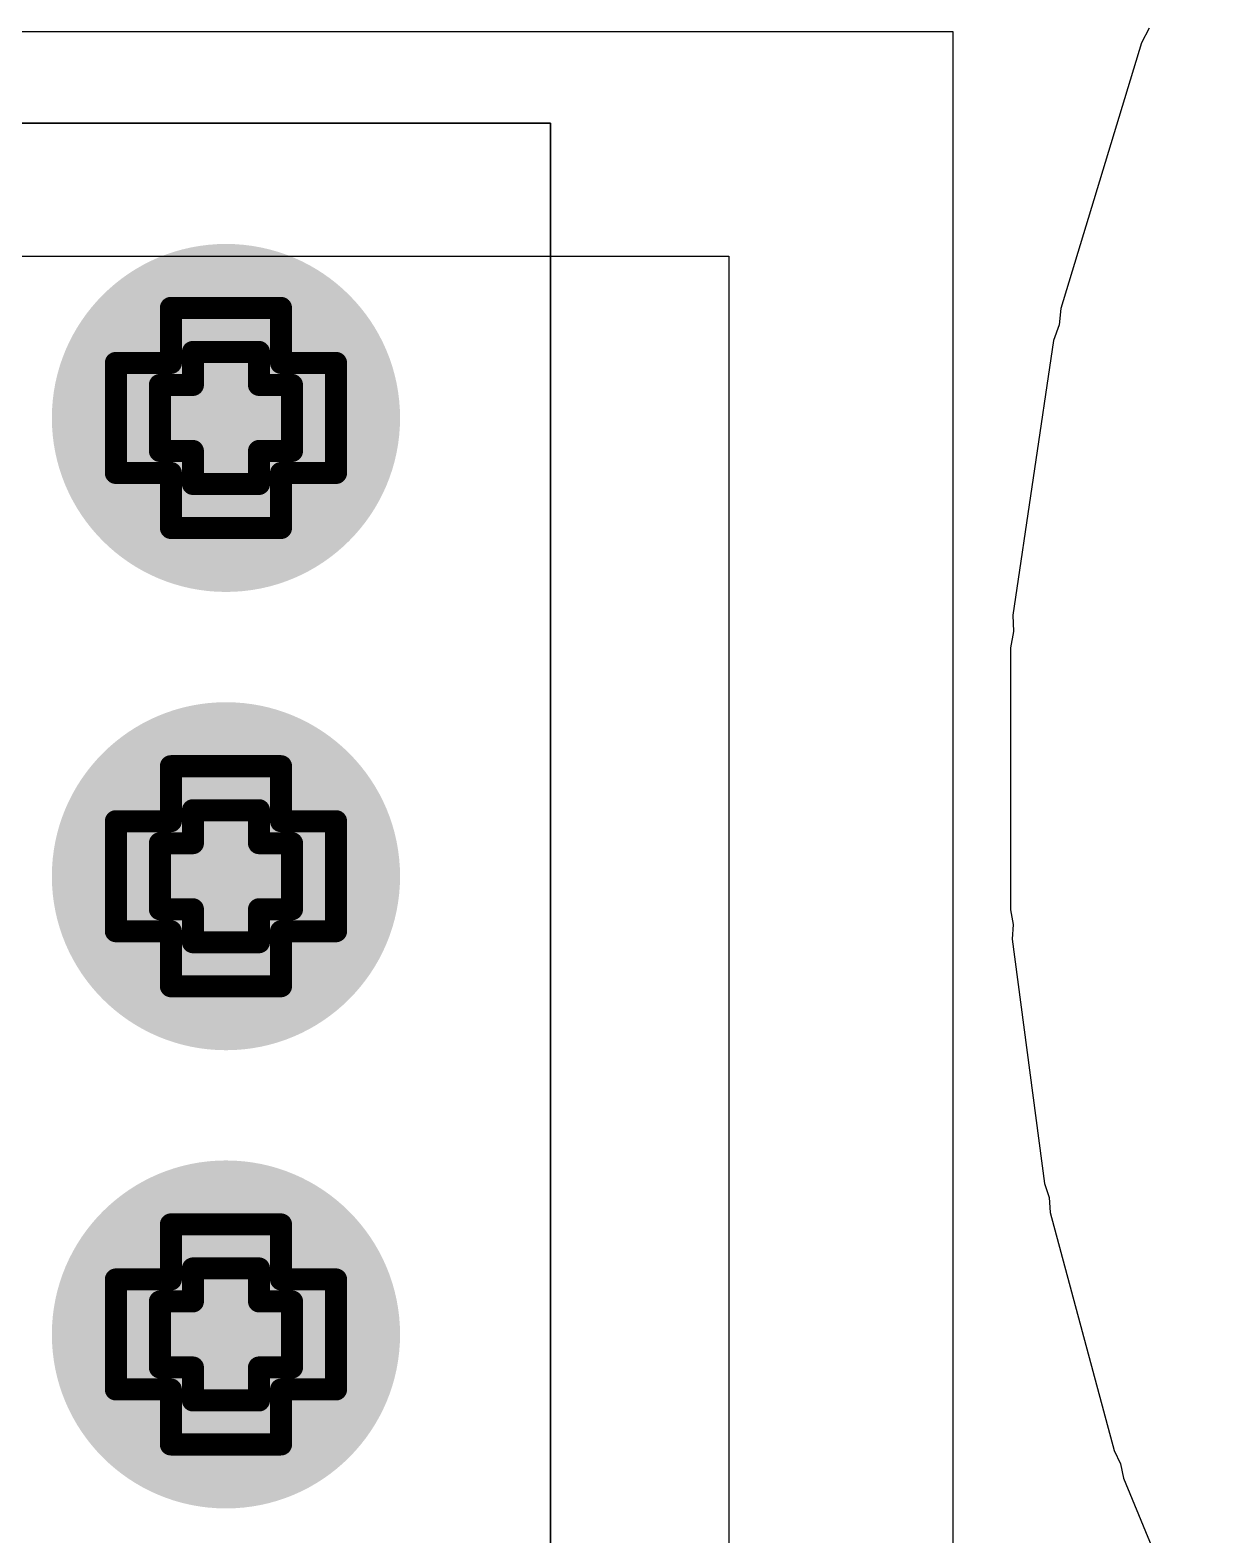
# Model space of a CAD drawing. Header units: inches. Extents: x -3 to 5259, y -3 to 5282.
# Drawn here: x 136.149 to 138.889, y 101.56 to 105.033 of the extents above; entities that cross this region are included whole.
import ezdxf

# ---------------------------------------------------------------- set-up
doc = ezdxf.new("R2010")
doc.units = ezdxf.units.IN
for name, color, linetype in [('Bottom Layer', 5, 'Continuous'), ('Bottom Solder', 6, 'Continuous'), ('Drill Drawing', 1, 'Continuous'), ('Layer 1', 16, 'Continuous'), ('Layer 2', 76, 'Continuous'), ('Top Layer', 1, 'Continuous'), ('Top Solder', 216, 'Continuous'), ('Via Holes', 16, 'Continuous')]:
    doc.layers.add(name, color=color, linetype=linetype)

msp = doc.modelspace()

# ---------------------------------------------------------------- hatches: boundary and pattern name
at = {"layer": 'Bottom Layer'}
h = msp.add_hatch(color=5, dxfattribs=at)
edge = h.paths.add_edge_path()
edge.add_arc((136.6012, 104.138), 0.3, 0, 360)
h = msp.add_hatch(color=5, dxfattribs=at)
edge = h.paths.add_edge_path()
edge.add_arc((136.6012, 103.0803), 0.3, 0, 360)
h = msp.add_hatch(color=5, dxfattribs=at)
edge = h.paths.add_edge_path()
edge.add_arc((136.6012, 102.0227), 0.3, 0, 360)
at = {"layer": 'Bottom Solder'}
h = msp.add_hatch(color=6, dxfattribs=at)
edge = h.paths.add_edge_path()
edge.add_arc((136.6012, 104.138), 0.4016, 0, 360)
h = msp.add_hatch(color=6, dxfattribs=at)
edge = h.paths.add_edge_path()
edge.add_arc((136.6012, 103.0803), 0.4016, 0, 360)
h = msp.add_hatch(color=6, dxfattribs=at)
edge = h.paths.add_edge_path()
edge.add_arc((136.6012, 102.0227), 0.4016, 0, 360)
at = {"layer": 'Layer 1'}
h = msp.add_hatch(color=16, dxfattribs=at)
edge = h.paths.add_edge_path()
edge.add_arc((136.6012, 104.138), 0.3, 0, 360)
h = msp.add_hatch(color=16, dxfattribs=at)
edge = h.paths.add_edge_path()
edge.add_arc((136.6012, 103.0803), 0.3, 0, 360)
h = msp.add_hatch(color=16, dxfattribs=at)
edge = h.paths.add_edge_path()
edge.add_arc((136.6012, 102.0227), 0.3, 0, 360)
at = {"layer": 'Layer 2'}
h = msp.add_hatch(color=76, dxfattribs=at)
edge = h.paths.add_edge_path()
edge.add_arc((136.6012, 104.138), 0.3, 0, 360)
h = msp.add_hatch(color=76, dxfattribs=at)
edge = h.paths.add_edge_path()
edge.add_arc((136.6012, 103.0803), 0.3, 0, 360)
h = msp.add_hatch(color=76, dxfattribs=at)
edge = h.paths.add_edge_path()
edge.add_arc((136.6012, 102.0227), 0.3, 0, 360)
at = {"layer": 'Top Layer'}
h = msp.add_hatch(color=1, dxfattribs=at)
edge = h.paths.add_edge_path()
edge.add_arc((136.6012, 104.138), 0.3, 0, 360)
h = msp.add_hatch(color=1, dxfattribs=at)
edge = h.paths.add_edge_path()
edge.add_arc((136.6012, 103.0803), 0.3, 0, 360)
h = msp.add_hatch(color=1, dxfattribs=at)
edge = h.paths.add_edge_path()
edge.add_arc((136.6012, 102.0227), 0.3, 0, 360)
at = {"layer": 'Top Solder'}
h = msp.add_hatch(color=216, dxfattribs=at)
edge = h.paths.add_edge_path()
edge.add_arc((136.6012, 104.138), 0.4016, 0, 360)
h = msp.add_hatch(color=216, dxfattribs=at)
edge = h.paths.add_edge_path()
edge.add_arc((136.6012, 103.0803), 0.4016, 0, 360)
h = msp.add_hatch(color=216, dxfattribs=at)
edge = h.paths.add_edge_path()
edge.add_arc((136.6012, 102.0227), 0.4016, 0, 360)
at = {"layer": 'Via Holes'}
h = msp.add_hatch(color=7, dxfattribs=at)
edge = h.paths.add_edge_path()
edge.add_arc((136.6012, 104.138), 0.15, 0, 360)
h = msp.add_hatch(color=7, dxfattribs=at)
edge = h.paths.add_edge_path()
edge.add_arc((136.6012, 103.0803), 0.15, 0, 360)
h = msp.add_hatch(color=7, dxfattribs=at)
edge = h.paths.add_edge_path()
edge.add_arc((136.6012, 102.0227), 0.15, 0, 360)

# ---------------------------------------------------------------- linework, layer by layer
at = {"layer": 'Bottom Layer'}
for p, q in [((138.7309, 105.0373), (138.7128, 105.0034)), ((138.7309, 105.0373), (138.7128, 105.0034)), ((138.7128, 105.0034), (138.527, 104.3908)), ((138.7128, 105.0034), (138.527, 104.3908)), ((128.3669, 104.8183), (137.3499, 104.8183)), ((137.3499, 104.8183), (128.3669, 104.8183)), ((137.3499, 104.8183), (128.3669, 104.8183)), ((137.3499, 104.8183), (137.3499, 94.1266)), ((137.3499, 97.7185), (137.3499, 104.8183)), ((137.3499, 97.7185), (137.3499, 104.8183)), ((138.527, 104.3908), (138.5232, 104.3526)), ((138.527, 104.3908), (138.5232, 104.3526)), ((138.5232, 104.3526), (138.5103, 104.3164)), ((138.5232, 104.3526), (138.5103, 104.3164)), ((138.5103, 104.3164), (138.4163, 103.6831)), ((138.5103, 104.3164), (138.4163, 103.6831)), ((138.4163, 103.6831), (138.4182, 103.6448)), ((138.4163, 103.6831), (138.4182, 103.6448)), ((138.4182, 103.6448), (138.4107, 103.6071)), ((138.4182, 103.6448), (138.4107, 103.6071)), ((138.4107, 103.6071), (138.4107, 103.0026)), ((138.4107, 103.6071), (138.4107, 103.0026)), ((138.4107, 103.0026), (138.4174, 102.9691)), ((138.4107, 103.0026), (138.4174, 102.9691)), ((138.4174, 102.9691), (138.4151, 102.935)), ((138.4174, 102.9691), (138.4151, 102.935)), ((138.4151, 102.935), (138.4894, 102.371)), ((138.4151, 102.935), (138.4894, 102.371)), ((138.4894, 102.371), (138.5004, 102.3386)), ((138.4894, 102.371), (138.5004, 102.3386)), ((138.5004, 102.3386), (138.5026, 102.3045)), ((138.5004, 102.3386), (138.5026, 102.3045)), ((138.5026, 102.3045), (138.6498, 101.755)), ((138.5026, 102.3045), (138.6498, 101.755)), ((138.6498, 101.755), (138.665, 101.7244)), ((138.6498, 101.755), (138.665, 101.7244)), ((138.665, 101.7244), (138.6716, 101.6909)), ((138.665, 101.7244), (138.6716, 101.6909)), ((138.6716, 101.6909), (138.8893, 101.1653)), ((138.6716, 101.6909), (138.8893, 101.1653))]:
    msp.add_line(p, q, dxfattribs=at)
at = {"layer": 'Drill Drawing'}
for points in [[(136.4742, 104.265, 0.0508, 0.0508, 0), (136.4742, 104.392, 0.0508, 0.0508, 0)], [(136.4742, 104.392, 0.0508, 0.0508, 0), (136.7282, 104.392, 0.0508, 0.0508, 0)], [(136.7282, 104.265, 0.0508, 0.0508, 0), (136.7282, 104.392, 0.0508, 0.0508, 0)], [(136.525, 104.2142, 0.0508, 0.0508, 0), (136.525, 104.2904, 0.0508, 0.0508, 0)], [(136.525, 104.2904, 0.0508, 0.0508, 0), (136.6774, 104.2904, 0.0508, 0.0508, 0)], [(136.6774, 104.2142, 0.0508, 0.0508, 0), (136.6774, 104.2904, 0.0508, 0.0508, 0)], [(136.3472, 104.011, 0.0508, 0.0508, 0), (136.3472, 104.265, 0.0508, 0.0508, 0)], [(136.3472, 104.265, 0.0508, 0.0508, 0), (136.4742, 104.265, 0.0508, 0.0508, 0)], [(136.7282, 104.265, 0.0508, 0.0508, 0), (136.8552, 104.265, 0.0508, 0.0508, 0)], [(136.8552, 104.011, 0.0508, 0.0508, 0), (136.8552, 104.265, 0.0508, 0.0508, 0)], [(136.4488, 104.0618, 0.0508, 0.0508, 0), (136.4488, 104.2142, 0.0508, 0.0508, 0)], [(136.4488, 104.2142, 0.0508, 0.0508, 0), (136.525, 104.2142, 0.0508, 0.0508, 0)], [(136.6774, 104.2142, 0.0508, 0.0508, 0), (136.7536, 104.2142, 0.0508, 0.0508, 0)], [(136.7536, 104.0618, 0.0508, 0.0508, 0), (136.7536, 104.2142, 0.0508, 0.0508, 0)], [(136.4488, 104.0618, 0.0508, 0.0508, 0), (136.525, 104.0618, 0.0508, 0.0508, 0)], [(136.525, 103.9856, 0.0508, 0.0508, 0), (136.525, 104.0618, 0.0508, 0.0508, 0)], [(136.6774, 104.0618, 0.0508, 0.0508, 0), (136.7536, 104.0618, 0.0508, 0.0508, 0)], [(136.6774, 103.9856, 0.0508, 0.0508, 0), (136.6774, 104.0618, 0.0508, 0.0508, 0)], [(136.3472, 104.011, 0.0508, 0.0508, 0), (136.4742, 104.011, 0.0508, 0.0508, 0)], [(136.4742, 103.884, 0.0508, 0.0508, 0), (136.4742, 104.011, 0.0508, 0.0508, 0)], [(136.7282, 104.011, 0.0508, 0.0508, 0), (136.8552, 104.011, 0.0508, 0.0508, 0)], [(136.7282, 103.884, 0.0508, 0.0508, 0), (136.7282, 104.011, 0.0508, 0.0508, 0)], [(136.525, 103.9856, 0.0508, 0.0508, 0), (136.6774, 103.9856, 0.0508, 0.0508, 0)], [(136.4742, 103.884, 0.0508, 0.0508, 0), (136.7282, 103.884, 0.0508, 0.0508, 0)], [(136.4742, 103.2073, 0.0508, 0.0508, 0), (136.4742, 103.3343, 0.0508, 0.0508, 0)], [(136.4742, 103.3343, 0.0508, 0.0508, 0), (136.7282, 103.3343, 0.0508, 0.0508, 0)], [(136.7282, 103.2073, 0.0508, 0.0508, 0), (136.7282, 103.3343, 0.0508, 0.0508, 0)], [(136.525, 103.1565, 0.0508, 0.0508, 0), (136.525, 103.2327, 0.0508, 0.0508, 0)], [(136.525, 103.2327, 0.0508, 0.0508, 0), (136.6774, 103.2327, 0.0508, 0.0508, 0)], [(136.6774, 103.1565, 0.0508, 0.0508, 0), (136.6774, 103.2327, 0.0508, 0.0508, 0)], [(136.3472, 102.9533, 0.0508, 0.0508, 0), (136.3472, 103.2073, 0.0508, 0.0508, 0)], [(136.3472, 103.2073, 0.0508, 0.0508, 0), (136.4742, 103.2073, 0.0508, 0.0508, 0)], [(136.7282, 103.2073, 0.0508, 0.0508, 0), (136.8552, 103.2073, 0.0508, 0.0508, 0)], [(136.8552, 102.9533, 0.0508, 0.0508, 0), (136.8552, 103.2073, 0.0508, 0.0508, 0)], [(136.4488, 103.0041, 0.0508, 0.0508, 0), (136.4488, 103.1565, 0.0508, 0.0508, 0)], [(136.4488, 103.1565, 0.0508, 0.0508, 0), (136.525, 103.1565, 0.0508, 0.0508, 0)], [(136.6774, 103.1565, 0.0508, 0.0508, 0), (136.7536, 103.1565, 0.0508, 0.0508, 0)], [(136.7536, 103.0041, 0.0508, 0.0508, 0), (136.7536, 103.1565, 0.0508, 0.0508, 0)], [(136.4488, 103.0041, 0.0508, 0.0508, 0), (136.525, 103.0041, 0.0508, 0.0508, 0)], [(136.525, 102.9279, 0.0508, 0.0508, 0), (136.525, 103.0041, 0.0508, 0.0508, 0)], [(136.6774, 103.0041, 0.0508, 0.0508, 0), (136.7536, 103.0041, 0.0508, 0.0508, 0)], [(136.6774, 102.9279, 0.0508, 0.0508, 0), (136.6774, 103.0041, 0.0508, 0.0508, 0)], [(136.3472, 102.9533, 0.0508, 0.0508, 0), (136.4742, 102.9533, 0.0508, 0.0508, 0)], [(136.4742, 102.8263, 0.0508, 0.0508, 0), (136.4742, 102.9533, 0.0508, 0.0508, 0)], [(136.7282, 102.9533, 0.0508, 0.0508, 0), (136.8552, 102.9533, 0.0508, 0.0508, 0)], [(136.7282, 102.8263, 0.0508, 0.0508, 0), (136.7282, 102.9533, 0.0508, 0.0508, 0)], [(136.525, 102.9279, 0.0508, 0.0508, 0), (136.6774, 102.9279, 0.0508, 0.0508, 0)], [(136.4742, 102.8263, 0.0508, 0.0508, 0), (136.7282, 102.8263, 0.0508, 0.0508, 0)], [(136.4742, 102.1497, 0.0508, 0.0508, 0), (136.4742, 102.2767, 0.0508, 0.0508, 0)], [(136.4742, 102.2767, 0.0508, 0.0508, 0), (136.7282, 102.2767, 0.0508, 0.0508, 0)], [(136.7282, 102.1497, 0.0508, 0.0508, 0), (136.7282, 102.2767, 0.0508, 0.0508, 0)], [(136.525, 102.0989, 0.0508, 0.0508, 0), (136.525, 102.1751, 0.0508, 0.0508, 0)], [(136.525, 102.1751, 0.0508, 0.0508, 0), (136.6774, 102.1751, 0.0508, 0.0508, 0)], [(136.6774, 102.0989, 0.0508, 0.0508, 0), (136.6774, 102.1751, 0.0508, 0.0508, 0)], [(136.3472, 101.8957, 0.0508, 0.0508, 0), (136.3472, 102.1497, 0.0508, 0.0508, 0)], [(136.3472, 102.1497, 0.0508, 0.0508, 0), (136.4742, 102.1497, 0.0508, 0.0508, 0)], [(136.7282, 102.1497, 0.0508, 0.0508, 0), (136.8552, 102.1497, 0.0508, 0.0508, 0)], [(136.8552, 101.8957, 0.0508, 0.0508, 0), (136.8552, 102.1497, 0.0508, 0.0508, 0)], [(136.4488, 101.9465, 0.0508, 0.0508, 0), (136.4488, 102.0989, 0.0508, 0.0508, 0)], [(136.4488, 102.0989, 0.0508, 0.0508, 0), (136.525, 102.0989, 0.0508, 0.0508, 0)], [(136.6774, 102.0989, 0.0508, 0.0508, 0), (136.7536, 102.0989, 0.0508, 0.0508, 0)], [(136.7536, 101.9465, 0.0508, 0.0508, 0), (136.7536, 102.0989, 0.0508, 0.0508, 0)], [(136.4488, 101.9465, 0.0508, 0.0508, 0), (136.525, 101.9465, 0.0508, 0.0508, 0)], [(136.525, 101.8703, 0.0508, 0.0508, 0), (136.525, 101.9465, 0.0508, 0.0508, 0)], [(136.6774, 101.9465, 0.0508, 0.0508, 0), (136.7536, 101.9465, 0.0508, 0.0508, 0)], [(136.6774, 101.8703, 0.0508, 0.0508, 0), (136.6774, 101.9465, 0.0508, 0.0508, 0)], [(136.3472, 101.8957, 0.0508, 0.0508, 0), (136.4742, 101.8957, 0.0508, 0.0508, 0)], [(136.4742, 101.7687, 0.0508, 0.0508, 0), (136.4742, 101.8957, 0.0508, 0.0508, 0)], [(136.7282, 101.8957, 0.0508, 0.0508, 0), (136.8552, 101.8957, 0.0508, 0.0508, 0)], [(136.7282, 101.7687, 0.0508, 0.0508, 0), (136.7282, 101.8957, 0.0508, 0.0508, 0)], [(136.525, 101.8703, 0.0508, 0.0508, 0), (136.6774, 101.8703, 0.0508, 0.0508, 0)], [(136.4742, 101.7687, 0.0508, 0.0508, 0), (136.7282, 101.7687, 0.0508, 0.0508, 0)]]:
    msp.add_lwpolyline(points, format="xyseb", dxfattribs=at)
for points in [[(136.4615, 104.392, 0.0254, 0.0254, 1), (136.4869, 104.392, 0.0254, 0.0254, 1)], [(136.4615, 104.392, 0.0254, 0.0254, 1), (136.4869, 104.392, 0.0254, 0.0254, 1)], [(136.7155, 104.392, 0.0254, 0.0254, 1), (136.7409, 104.392, 0.0254, 0.0254, 1)], [(136.7155, 104.392, 0.0254, 0.0254, 1), (136.7409, 104.392, 0.0254, 0.0254, 1)], [(136.5123, 104.2904, 0.0254, 0.0254, 1), (136.5377, 104.2904, 0.0254, 0.0254, 1)], [(136.5123, 104.2904, 0.0254, 0.0254, 1), (136.5377, 104.2904, 0.0254, 0.0254, 1)], [(136.6647, 104.2904, 0.0254, 0.0254, 1), (136.6901, 104.2904, 0.0254, 0.0254, 1)], [(136.6647, 104.2904, 0.0254, 0.0254, 1), (136.6901, 104.2904, 0.0254, 0.0254, 1)], [(136.3345, 104.265, 0.0254, 0.0254, 1), (136.3599, 104.265, 0.0254, 0.0254, 1)], [(136.3345, 104.265, 0.0254, 0.0254, 1), (136.3599, 104.265, 0.0254, 0.0254, 1)], [(136.4615, 104.265, 0.0254, 0.0254, 1), (136.4869, 104.265, 0.0254, 0.0254, 1)], [(136.4615, 104.265, 0.0254, 0.0254, 1), (136.4869, 104.265, 0.0254, 0.0254, 1)], [(136.7155, 104.265, 0.0254, 0.0254, 1), (136.7409, 104.265, 0.0254, 0.0254, 1)], [(136.7155, 104.265, 0.0254, 0.0254, 1), (136.7409, 104.265, 0.0254, 0.0254, 1)], [(136.8425, 104.265, 0.0254, 0.0254, 1), (136.8679, 104.265, 0.0254, 0.0254, 1)], [(136.8425, 104.265, 0.0254, 0.0254, 1), (136.8679, 104.265, 0.0254, 0.0254, 1)], [(136.4361, 104.2142, 0.0254, 0.0254, 1), (136.4615, 104.2142, 0.0254, 0.0254, 1)], [(136.4361, 104.2142, 0.0254, 0.0254, 1), (136.4615, 104.2142, 0.0254, 0.0254, 1)], [(136.5123, 104.2142, 0.0254, 0.0254, 1), (136.5377, 104.2142, 0.0254, 0.0254, 1)], [(136.5123, 104.2142, 0.0254, 0.0254, 1), (136.5377, 104.2142, 0.0254, 0.0254, 1)], [(136.6647, 104.2142, 0.0254, 0.0254, 1), (136.6901, 104.2142, 0.0254, 0.0254, 1)], [(136.6647, 104.2142, 0.0254, 0.0254, 1), (136.6901, 104.2142, 0.0254, 0.0254, 1)], [(136.7409, 104.2142, 0.0254, 0.0254, 1), (136.7663, 104.2142, 0.0254, 0.0254, 1)], [(136.7409, 104.2142, 0.0254, 0.0254, 1), (136.7663, 104.2142, 0.0254, 0.0254, 1)], [(136.4361, 104.0618, 0.0254, 0.0254, 1), (136.4615, 104.0618, 0.0254, 0.0254, 1)], [(136.4361, 104.0618, 0.0254, 0.0254, 1), (136.4615, 104.0618, 0.0254, 0.0254, 1)], [(136.5123, 104.0618, 0.0254, 0.0254, 1), (136.5377, 104.0618, 0.0254, 0.0254, 1)], [(136.5123, 104.0618, 0.0254, 0.0254, 1), (136.5377, 104.0618, 0.0254, 0.0254, 1)], [(136.6647, 104.0618, 0.0254, 0.0254, 1), (136.6901, 104.0618, 0.0254, 0.0254, 1)], [(136.6647, 104.0618, 0.0254, 0.0254, 1), (136.6901, 104.0618, 0.0254, 0.0254, 1)], [(136.7409, 104.0618, 0.0254, 0.0254, 1), (136.7663, 104.0618, 0.0254, 0.0254, 1)], [(136.7409, 104.0618, 0.0254, 0.0254, 1), (136.7663, 104.0618, 0.0254, 0.0254, 1)], [(136.3345, 104.011, 0.0254, 0.0254, 1), (136.3599, 104.011, 0.0254, 0.0254, 1)], [(136.3345, 104.011, 0.0254, 0.0254, 1), (136.3599, 104.011, 0.0254, 0.0254, 1)], [(136.4615, 104.011, 0.0254, 0.0254, 1), (136.4869, 104.011, 0.0254, 0.0254, 1)], [(136.4615, 104.011, 0.0254, 0.0254, 1), (136.4869, 104.011, 0.0254, 0.0254, 1)], [(136.7155, 104.011, 0.0254, 0.0254, 1), (136.7409, 104.011, 0.0254, 0.0254, 1)], [(136.7155, 104.011, 0.0254, 0.0254, 1), (136.7409, 104.011, 0.0254, 0.0254, 1)], [(136.8425, 104.011, 0.0254, 0.0254, 1), (136.8679, 104.011, 0.0254, 0.0254, 1)], [(136.8425, 104.011, 0.0254, 0.0254, 1), (136.8679, 104.011, 0.0254, 0.0254, 1)], [(136.5123, 103.9856, 0.0254, 0.0254, 1), (136.5377, 103.9856, 0.0254, 0.0254, 1)], [(136.5123, 103.9856, 0.0254, 0.0254, 1), (136.5377, 103.9856, 0.0254, 0.0254, 1)], [(136.6647, 103.9856, 0.0254, 0.0254, 1), (136.6901, 103.9856, 0.0254, 0.0254, 1)], [(136.6647, 103.9856, 0.0254, 0.0254, 1), (136.6901, 103.9856, 0.0254, 0.0254, 1)], [(136.4615, 103.884, 0.0254, 0.0254, 1), (136.4869, 103.884, 0.0254, 0.0254, 1)], [(136.4615, 103.884, 0.0254, 0.0254, 1), (136.4869, 103.884, 0.0254, 0.0254, 1)], [(136.7155, 103.884, 0.0254, 0.0254, 1), (136.7409, 103.884, 0.0254, 0.0254, 1)], [(136.7155, 103.884, 0.0254, 0.0254, 1), (136.7409, 103.884, 0.0254, 0.0254, 1)], [(136.4615, 103.3343, 0.0254, 0.0254, 1), (136.4869, 103.3343, 0.0254, 0.0254, 1)], [(136.4615, 103.3343, 0.0254, 0.0254, 1), (136.4869, 103.3343, 0.0254, 0.0254, 1)], [(136.7155, 103.3343, 0.0254, 0.0254, 1), (136.7409, 103.3343, 0.0254, 0.0254, 1)], [(136.7155, 103.3343, 0.0254, 0.0254, 1), (136.7409, 103.3343, 0.0254, 0.0254, 1)], [(136.5123, 103.2327, 0.0254, 0.0254, 1), (136.5377, 103.2327, 0.0254, 0.0254, 1)], [(136.5123, 103.2327, 0.0254, 0.0254, 1), (136.5377, 103.2327, 0.0254, 0.0254, 1)], [(136.6647, 103.2327, 0.0254, 0.0254, 1), (136.6901, 103.2327, 0.0254, 0.0254, 1)], [(136.6647, 103.2327, 0.0254, 0.0254, 1), (136.6901, 103.2327, 0.0254, 0.0254, 1)], [(136.3345, 103.2073, 0.0254, 0.0254, 1), (136.3599, 103.2073, 0.0254, 0.0254, 1)], [(136.3345, 103.2073, 0.0254, 0.0254, 1), (136.3599, 103.2073, 0.0254, 0.0254, 1)], [(136.4615, 103.2073, 0.0254, 0.0254, 1), (136.4869, 103.2073, 0.0254, 0.0254, 1)], [(136.4615, 103.2073, 0.0254, 0.0254, 1), (136.4869, 103.2073, 0.0254, 0.0254, 1)], [(136.7155, 103.2073, 0.0254, 0.0254, 1), (136.7409, 103.2073, 0.0254, 0.0254, 1)], [(136.7155, 103.2073, 0.0254, 0.0254, 1), (136.7409, 103.2073, 0.0254, 0.0254, 1)], [(136.8425, 103.2073, 0.0254, 0.0254, 1), (136.8679, 103.2073, 0.0254, 0.0254, 1)], [(136.8425, 103.2073, 0.0254, 0.0254, 1), (136.8679, 103.2073, 0.0254, 0.0254, 1)], [(136.4361, 103.1565, 0.0254, 0.0254, 1), (136.4615, 103.1565, 0.0254, 0.0254, 1)], [(136.4361, 103.1565, 0.0254, 0.0254, 1), (136.4615, 103.1565, 0.0254, 0.0254, 1)], [(136.5123, 103.1565, 0.0254, 0.0254, 1), (136.5377, 103.1565, 0.0254, 0.0254, 1)], [(136.5123, 103.1565, 0.0254, 0.0254, 1), (136.5377, 103.1565, 0.0254, 0.0254, 1)], [(136.6647, 103.1565, 0.0254, 0.0254, 1), (136.6901, 103.1565, 0.0254, 0.0254, 1)], [(136.6647, 103.1565, 0.0254, 0.0254, 1), (136.6901, 103.1565, 0.0254, 0.0254, 1)], [(136.7409, 103.1565, 0.0254, 0.0254, 1), (136.7663, 103.1565, 0.0254, 0.0254, 1)], [(136.7409, 103.1565, 0.0254, 0.0254, 1), (136.7663, 103.1565, 0.0254, 0.0254, 1)], [(136.4361, 103.0041, 0.0254, 0.0254, 1), (136.4615, 103.0041, 0.0254, 0.0254, 1)], [(136.4361, 103.0041, 0.0254, 0.0254, 1), (136.4615, 103.0041, 0.0254, 0.0254, 1)], [(136.5123, 103.0041, 0.0254, 0.0254, 1), (136.5377, 103.0041, 0.0254, 0.0254, 1)], [(136.5123, 103.0041, 0.0254, 0.0254, 1), (136.5377, 103.0041, 0.0254, 0.0254, 1)], [(136.6647, 103.0041, 0.0254, 0.0254, 1), (136.6901, 103.0041, 0.0254, 0.0254, 1)], [(136.6647, 103.0041, 0.0254, 0.0254, 1), (136.6901, 103.0041, 0.0254, 0.0254, 1)], [(136.7409, 103.0041, 0.0254, 0.0254, 1), (136.7663, 103.0041, 0.0254, 0.0254, 1)], [(136.7409, 103.0041, 0.0254, 0.0254, 1), (136.7663, 103.0041, 0.0254, 0.0254, 1)], [(136.3345, 102.9533, 0.0254, 0.0254, 1), (136.3599, 102.9533, 0.0254, 0.0254, 1)], [(136.3345, 102.9533, 0.0254, 0.0254, 1), (136.3599, 102.9533, 0.0254, 0.0254, 1)], [(136.4615, 102.9533, 0.0254, 0.0254, 1), (136.4869, 102.9533, 0.0254, 0.0254, 1)], [(136.4615, 102.9533, 0.0254, 0.0254, 1), (136.4869, 102.9533, 0.0254, 0.0254, 1)], [(136.7155, 102.9533, 0.0254, 0.0254, 1), (136.7409, 102.9533, 0.0254, 0.0254, 1)], [(136.7155, 102.9533, 0.0254, 0.0254, 1), (136.7409, 102.9533, 0.0254, 0.0254, 1)], [(136.8425, 102.9533, 0.0254, 0.0254, 1), (136.8679, 102.9533, 0.0254, 0.0254, 1)], [(136.8425, 102.9533, 0.0254, 0.0254, 1), (136.8679, 102.9533, 0.0254, 0.0254, 1)], [(136.5123, 102.9279, 0.0254, 0.0254, 1), (136.5377, 102.9279, 0.0254, 0.0254, 1)], [(136.5123, 102.9279, 0.0254, 0.0254, 1), (136.5377, 102.9279, 0.0254, 0.0254, 1)], [(136.6647, 102.9279, 0.0254, 0.0254, 1), (136.6901, 102.9279, 0.0254, 0.0254, 1)], [(136.6647, 102.9279, 0.0254, 0.0254, 1), (136.6901, 102.9279, 0.0254, 0.0254, 1)], [(136.4615, 102.8263, 0.0254, 0.0254, 1), (136.4869, 102.8263, 0.0254, 0.0254, 1)], [(136.4615, 102.8263, 0.0254, 0.0254, 1), (136.4869, 102.8263, 0.0254, 0.0254, 1)], [(136.7155, 102.8263, 0.0254, 0.0254, 1), (136.7409, 102.8263, 0.0254, 0.0254, 1)], [(136.7155, 102.8263, 0.0254, 0.0254, 1), (136.7409, 102.8263, 0.0254, 0.0254, 1)], [(136.4615, 102.2767, 0.0254, 0.0254, 1), (136.4869, 102.2767, 0.0254, 0.0254, 1)], [(136.4615, 102.2767, 0.0254, 0.0254, 1), (136.4869, 102.2767, 0.0254, 0.0254, 1)], [(136.7155, 102.2767, 0.0254, 0.0254, 1), (136.7409, 102.2767, 0.0254, 0.0254, 1)], [(136.7155, 102.2767, 0.0254, 0.0254, 1), (136.7409, 102.2767, 0.0254, 0.0254, 1)], [(136.5123, 102.1751, 0.0254, 0.0254, 1), (136.5377, 102.1751, 0.0254, 0.0254, 1)], [(136.5123, 102.1751, 0.0254, 0.0254, 1), (136.5377, 102.1751, 0.0254, 0.0254, 1)], [(136.6647, 102.1751, 0.0254, 0.0254, 1), (136.6901, 102.1751, 0.0254, 0.0254, 1)], [(136.6647, 102.1751, 0.0254, 0.0254, 1), (136.6901, 102.1751, 0.0254, 0.0254, 1)], [(136.3345, 102.1497, 0.0254, 0.0254, 1), (136.3599, 102.1497, 0.0254, 0.0254, 1)], [(136.3345, 102.1497, 0.0254, 0.0254, 1), (136.3599, 102.1497, 0.0254, 0.0254, 1)], [(136.4615, 102.1497, 0.0254, 0.0254, 1), (136.4869, 102.1497, 0.0254, 0.0254, 1)], [(136.4615, 102.1497, 0.0254, 0.0254, 1), (136.4869, 102.1497, 0.0254, 0.0254, 1)], [(136.7155, 102.1497, 0.0254, 0.0254, 1), (136.7409, 102.1497, 0.0254, 0.0254, 1)], [(136.7155, 102.1497, 0.0254, 0.0254, 1), (136.7409, 102.1497, 0.0254, 0.0254, 1)], [(136.8425, 102.1497, 0.0254, 0.0254, 1), (136.8679, 102.1497, 0.0254, 0.0254, 1)], [(136.8425, 102.1497, 0.0254, 0.0254, 1), (136.8679, 102.1497, 0.0254, 0.0254, 1)], [(136.4361, 102.0989, 0.0254, 0.0254, 1), (136.4615, 102.0989, 0.0254, 0.0254, 1)], [(136.4361, 102.0989, 0.0254, 0.0254, 1), (136.4615, 102.0989, 0.0254, 0.0254, 1)], [(136.5123, 102.0989, 0.0254, 0.0254, 1), (136.5377, 102.0989, 0.0254, 0.0254, 1)], [(136.5123, 102.0989, 0.0254, 0.0254, 1), (136.5377, 102.0989, 0.0254, 0.0254, 1)], [(136.6647, 102.0989, 0.0254, 0.0254, 1), (136.6901, 102.0989, 0.0254, 0.0254, 1)], [(136.6647, 102.0989, 0.0254, 0.0254, 1), (136.6901, 102.0989, 0.0254, 0.0254, 1)], [(136.7409, 102.0989, 0.0254, 0.0254, 1), (136.7663, 102.0989, 0.0254, 0.0254, 1)], [(136.7409, 102.0989, 0.0254, 0.0254, 1), (136.7663, 102.0989, 0.0254, 0.0254, 1)], [(136.4361, 101.9465, 0.0254, 0.0254, 1), (136.4615, 101.9465, 0.0254, 0.0254, 1)], [(136.4361, 101.9465, 0.0254, 0.0254, 1), (136.4615, 101.9465, 0.0254, 0.0254, 1)], [(136.5123, 101.9465, 0.0254, 0.0254, 1), (136.5377, 101.9465, 0.0254, 0.0254, 1)], [(136.5123, 101.9465, 0.0254, 0.0254, 1), (136.5377, 101.9465, 0.0254, 0.0254, 1)], [(136.6647, 101.9465, 0.0254, 0.0254, 1), (136.6901, 101.9465, 0.0254, 0.0254, 1)], [(136.6647, 101.9465, 0.0254, 0.0254, 1), (136.6901, 101.9465, 0.0254, 0.0254, 1)], [(136.7409, 101.9465, 0.0254, 0.0254, 1), (136.7663, 101.9465, 0.0254, 0.0254, 1)], [(136.7409, 101.9465, 0.0254, 0.0254, 1), (136.7663, 101.9465, 0.0254, 0.0254, 1)], [(136.3345, 101.8957, 0.0254, 0.0254, 1), (136.3599, 101.8957, 0.0254, 0.0254, 1)], [(136.3345, 101.8957, 0.0254, 0.0254, 1), (136.3599, 101.8957, 0.0254, 0.0254, 1)], [(136.4615, 101.8957, 0.0254, 0.0254, 1), (136.4869, 101.8957, 0.0254, 0.0254, 1)], [(136.4615, 101.8957, 0.0254, 0.0254, 1), (136.4869, 101.8957, 0.0254, 0.0254, 1)], [(136.7155, 101.8957, 0.0254, 0.0254, 1), (136.7409, 101.8957, 0.0254, 0.0254, 1)], [(136.7155, 101.8957, 0.0254, 0.0254, 1), (136.7409, 101.8957, 0.0254, 0.0254, 1)], [(136.8425, 101.8957, 0.0254, 0.0254, 1), (136.8679, 101.8957, 0.0254, 0.0254, 1)], [(136.8425, 101.8957, 0.0254, 0.0254, 1), (136.8679, 101.8957, 0.0254, 0.0254, 1)], [(136.5123, 101.8703, 0.0254, 0.0254, 1), (136.5377, 101.8703, 0.0254, 0.0254, 1)], [(136.5123, 101.8703, 0.0254, 0.0254, 1), (136.5377, 101.8703, 0.0254, 0.0254, 1)], [(136.6647, 101.8703, 0.0254, 0.0254, 1), (136.6901, 101.8703, 0.0254, 0.0254, 1)], [(136.6647, 101.8703, 0.0254, 0.0254, 1), (136.6901, 101.8703, 0.0254, 0.0254, 1)], [(136.4615, 101.7687, 0.0254, 0.0254, 1), (136.4869, 101.7687, 0.0254, 0.0254, 1)], [(136.4615, 101.7687, 0.0254, 0.0254, 1), (136.4869, 101.7687, 0.0254, 0.0254, 1)], [(136.7155, 101.7687, 0.0254, 0.0254, 1), (136.7409, 101.7687, 0.0254, 0.0254, 1)], [(136.7155, 101.7687, 0.0254, 0.0254, 1), (136.7409, 101.7687, 0.0254, 0.0254, 1)]]:
    msp.add_lwpolyline(points, format="xyseb", close=True, dxfattribs=at)
at = {"layer": 'Layer 1'}
for p, q in [((138.279, 105.029), (122.809, 105.029)), ((138.279, 98.044), (138.279, 105.029)), ((128.778, 104.511), (137.761, 104.511)), ((137.761, 104.511), (137.761, 93.9319))]:
    msp.add_line(p, q, dxfattribs=at)
at = {"layer": 'Top Layer'}
for p, q in [((138.7309, 105.0373), (138.7128, 105.0034)), ((138.7128, 105.0034), (138.527, 104.3908)), ((138.527, 104.3908), (138.5232, 104.3526)), ((138.5232, 104.3526), (138.5103, 104.3164)), ((138.5103, 104.3164), (138.4163, 103.6831)), ((138.4163, 103.6831), (138.4182, 103.6448)), ((138.4182, 103.6448), (138.4107, 103.6071)), ((138.4107, 103.6071), (138.4107, 103.0026)), ((138.4107, 103.0026), (138.4174, 102.9691)), ((138.4174, 102.9691), (138.4151, 102.935)), ((138.4151, 102.935), (138.4894, 102.371)), ((138.4894, 102.371), (138.5004, 102.3386)), ((138.5004, 102.3386), (138.5026, 102.3045)), ((138.5026, 102.3045), (138.6498, 101.755)), ((138.6498, 101.755), (138.665, 101.7244)), ((138.665, 101.7244), (138.6716, 101.6909)), ((138.6716, 101.6909), (138.8893, 101.1653))]:
    msp.add_line(p, q, dxfattribs=at)

doc.saveas('drawing.dxf')
